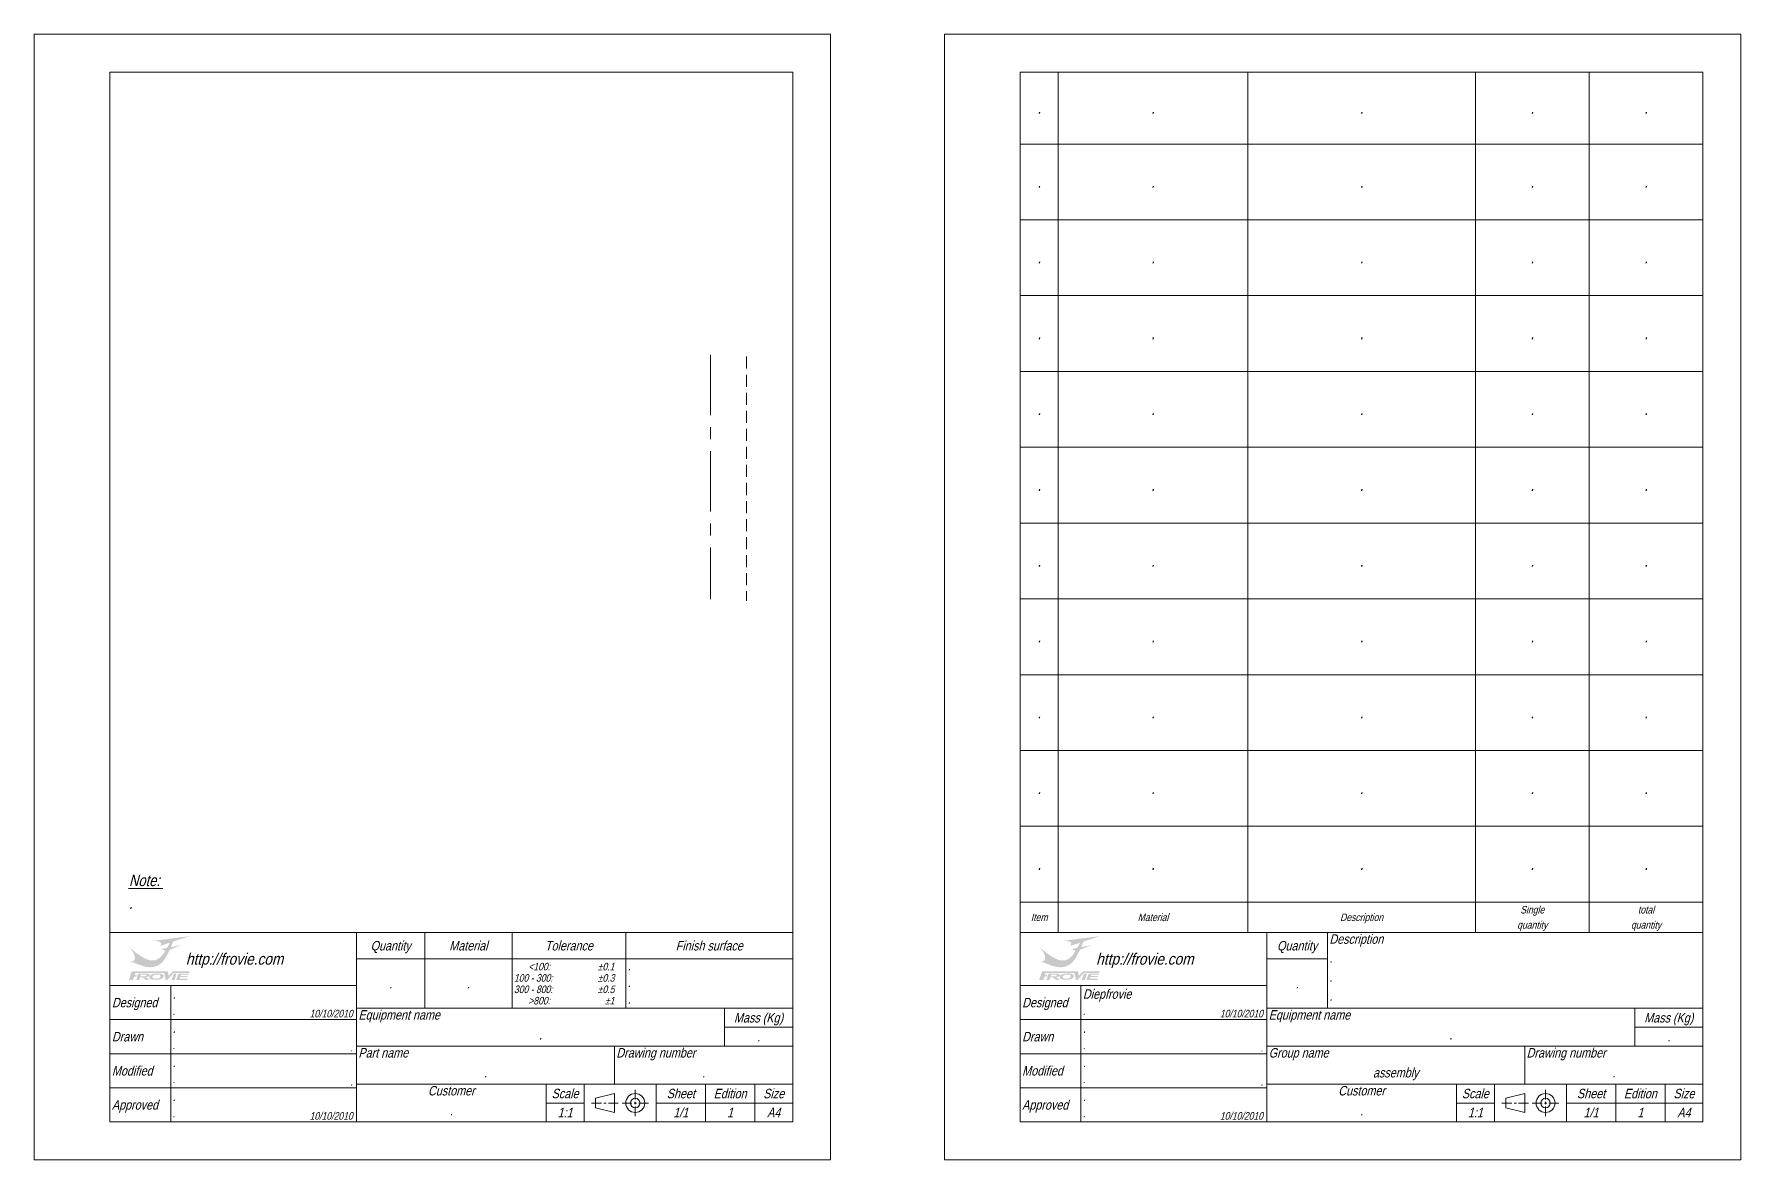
# Model space of a CAD drawing. Header units: centimetres. Extents: x 21 to 5229, y 51 to 4629.
# Drawn here: x 501.5 to 951.5, y 51.2 to 348.2 of the extents above; entities that cross this region are included whole.
import ezdxf
from ezdxf.enums import TextEntityAlignment as Align

# ---------------------------------------------------------------- set-up
doc = ezdxf.new("R2010")
doc.units = ezdxf.units.CM
doc.header["$LTSCALE"] = 0.5
doc.linetypes.add('CENTER', pattern=[50.8, 31.75, -6.35, 6.35, -6.35])
doc.linetypes.add('HIDDEN', pattern=[9.525, 6.35, -3.175])
doc.layers.get('0').update_dxf_attribs({"color": 9, "lineweight": 15})
doc.layers.get('Defpoints').update_dxf_attribs({"color": 9, "lineweight": 15})
for name, color, linetype, lineweight in [('Bill', 9, 'Continuous', 18), ('Namebox', 9, 'Continuous', 20), ('Notes', 4, 'Continuous', 20)]:
    doc.layers.add(name, color=color, linetype=linetype, lineweight=lineweight)
doc.styles.add('Capital', font='vnfonth.shx', dxfattribs={"width": 0.9, "oblique": 15})
doc.styles.add('Longhand', font='vnfont.shx', dxfattribs={"width": 0.85, "oblique": 15})

# ---------------------------------------------------------------- blocks, each defined once
blk = doc.blocks.new('A$C22B54562')
at = {"linetype": 'Continuous', "lineweight": 0, "true_color": 0x0000fe}
h = blk.add_hatch(color=5, dxfattribs=at)
edge = h.paths.add_edge_path()
edge.add_spline(control_points=[(138.5, 108), (139.6, 110.7), (141, 114.5), (142.9, 119.5), (142.9, 119.5), (142.9, 119.5), (145.2, 126), (145.2, 126), (145.2, 126), (145.2, 126), (200, 144), (200, 144), (200, 144), (200, 144), (78.3, 128.4), (78.3, 128.4), (78.3, 128.4), (78.3, 128.4), (84.4, 128.1), (84.4, 128.1), (84.4, 128.1), (89.1, 127.8), (92.8, 127.5), (95.6, 127), (95.6, 127), (101, 126.3), (104.3, 124.2), (105.5, 120.6), (105.5, 120.6), (106.4, 118.1), (105.6, 115.7), (103, 113.3), (103, 113.3), (102.2, 112.6), (101.3, 112), (100.3, 111.3), (100.3, 111.3), (100.3, 111.3), (99, 110.7), (99, 110.7), (99, 110.7), (99, 110.7), (134.8, 122.5), (134.8, 122.5), (134.8, 122.5), (134.8, 122.5), (125.3, 105.2), (125.3, 105.2), (125.3, 105.2), (125.3, 105.2), (105.3, 100.9), (105.3, 100.9), (105.3, 100.9), (109.9, 100.8), (113.5, 99.7), (116.1, 97.5), (116.1, 97.5), (117.5, 96.4), (118.3, 95.4), (118.6, 94.3), (118.6, 94.3), (114.9, 86.9), (109.9, 80.5), (103.9, 75), (103.9, 75), (100.9, 72.2), (98.2, 70.2), (96, 68.9), (96, 68.9), (93.4, 67.2), (90, 65.9), (85.9, 64.9), (85.9, 64.9), (77.5, 62.9), (69.5, 63.5), (61.7, 66.7), (61.7, 66.7), (53.9, 69.9), (46.3, 73.8), (38.8, 78.5), (38.8, 78.5), (38.8, 78.5), (30, 84.6), (30, 84.6), (30, 84.6), (16.3, 94.7), (6.5, 102.6), (0.7, 108.2), (0.7, 108.2), (4.1, 104.7), (7.5, 100.4), (10.8, 95.1), (10.8, 95.1), (13.1, 91.5), (14.8, 88.6), (15.8, 86.4), (15.8, 86.4), (17.3, 83.1), (18.2, 80.7), (18.6, 79.4), (18.6, 79.4), (19.9, 75), (19.9, 71.1), (18.9, 67.6), (18.9, 67.6), (17.8, 64.1), (15.2, 61.9), (11, 60.9), (11, 60.9), (9.7, 60.6), (8.3, 60.5), (6.9, 60.5), (6.9, 60.5), (6.9, 60.5), (5, 60.6), (5, 60.6), (5, 60.6), (5, 60.6), (29.6, 51.1), (29.6, 51.1), (29.6, 51.1), (36.9, 48.3), (43.4, 46.1), (49.2, 44.5), (49.2, 44.5), (53.7, 43.3), (57.7, 42.5), (61.4, 42.2), (61.4, 42.2), (64, 41.9), (67.4, 41.7), (71.4, 41.7), (71.4, 41.7), (77.3, 41.7), (83.6, 42.9), (90.3, 45.5), (90.3, 45.5), (95.5, 47.5), (100.3, 50.2), (104.6, 53.6), (104.6, 53.6), (107.9, 55.9), (111.3, 59.6), (115, 64.5), (115, 64.5), (117.3, 67.6), (119.5, 70.7), (121.5, 74.1), (121.5, 74.1), (123.1, 76.6), (127.4, 84.9), (134.4, 99), (134.4, 99), (134.4, 99), (171.1, 114.7), (171.1, 114.7), (171.1, 114.7), (171.1, 114.7), (138.5, 108), (138.5, 108)], knot_values=[0, 0, 0, 0, 0.025, 0.025, 0.025, 0.025, 0.05, 0.05, 0.05, 0.05, 0.075, 0.075, 0.075, 0.075, 0.1, 0.1, 0.1, 0.1, 0.125, 0.125, 0.125, 0.125, 0.15, 0.15, 0.15, 0.15, 0.175, 0.175, 0.175, 0.175, 0.2, 0.2, 0.2, 0.2, 0.225, 0.225, 0.225, 0.225, 0.25, 0.25, 0.25, 0.25, 0.275, 0.275, 0.275, 0.275, 0.3, 0.3, 0.3, 0.3, 0.325, 0.325, 0.325, 0.325, 0.35, 0.35, 0.35, 0.35, 0.375, 0.375, 0.375, 0.375, 0.4, 0.4, 0.4, 0.4, 0.425, 0.425, 0.425, 0.425, 0.45, 0.45, 0.45, 0.45, 0.475, 0.475, 0.475, 0.475, 0.5, 0.5, 0.5, 0.5, 0.525, 0.525, 0.525, 0.525, 0.55, 0.55, 0.55, 0.55, 0.575, 0.575, 0.575, 0.575, 0.6, 0.6, 0.6, 0.6, 0.625, 0.625, 0.625, 0.625, 0.65, 0.65, 0.65, 0.65, 0.675, 0.675, 0.675, 0.675, 0.7, 0.7, 0.7, 0.7, 0.725, 0.725, 0.725, 0.725, 0.75, 0.75, 0.75, 0.75, 0.775, 0.775, 0.775, 0.775, 0.8, 0.8, 0.8, 0.8, 0.825, 0.825, 0.825, 0.825, 0.85, 0.85, 0.85, 0.85, 0.875, 0.875, 0.875, 0.875, 0.9, 0.9, 0.9, 0.9, 0.925, 0.925, 0.925, 0.925, 0.95, 0.95, 0.95, 0.95, 0.975, 0.975, 0.975, 0.975, 1, 1, 1, 1], degree=3, periodic=0)
at = {"linetype": 'Continuous', "lineweight": 0, "true_color": 0xfe0000}
h = blk.add_hatch(color=1, dxfattribs=at)
edge = h.paths.add_edge_path()
edge.add_spline(control_points=[(138.7, 115.8), (138.7, 115.8), (143.5, 128), (143.5, 128), (143.5, 128), (143.5, 128), (173, 137.7), (173, 137.7), (173, 137.7), (173, 137.7), (99.9, 128.4), (99.9, 128.4), (99.9, 128.4), (104.6, 126.7), (107.3, 124.2), (108.1, 120.9), (108.1, 120.9), (108.5, 119.2), (108.3, 117.5), (107.7, 116), (107.7, 116), (128.5, 122.9), (139, 126.4), (139, 126.5), (139, 126.5), (134.8, 117.7), (129.7, 108.1), (123.8, 97.8), (123.8, 97.8), (117.8, 87.5), (113.3, 80.5), (110.2, 76.9), (110.2, 76.9), (106.3, 72.1), (101.4, 68.3), (95.7, 65.4), (95.7, 65.4), (88, 61.4), (79.9, 59.8), (71.3, 60.5), (71.3, 60.5), (63.3, 61.2), (52, 66), (37.5, 74.8), (37.5, 74.8), (33.1, 77.6), (28.5, 80.5), (23.8, 83.8), (23.8, 83.8), (23.8, 83.8), (18.3, 87.8), (18.3, 87.8), (18.3, 87.8), (18.3, 87.8), (20.8, 81.8), (20.8, 81.8), (20.8, 81.8), (22.4, 77.3), (23.2, 73.6), (23.1, 70.6), (23.1, 70.6), (23, 68.1), (22.1, 65.4), (20.2, 62.8), (20.2, 62.8), (19.3, 61.5), (18.4, 60.5), (17.5, 59.8), (17.5, 59.8), (17.5, 59.8), (19.9, 58.7), (19.9, 58.7), (19.9, 58.7), (22.7, 57.5), (27.1, 55.7), (33, 53.5), (33, 53.5), (38, 51.6), (41.5, 50.3), (43.2, 49.7), (43.2, 49.7), (46.6, 48.4), (49.8, 47.5), (52.9, 46.8), (52.9, 46.8), (60, 45.1), (66.6, 44.4), (72.7, 44.6), (72.7, 44.6), (85.6, 45.2), (96.8, 50.1), (106.3, 59.3), (106.3, 59.3), (112.8, 65.7), (119.4, 75.3), (126.1, 88.4), (126.1, 88.4), (130.5, 96.9), (134.7, 106), (138.7, 115.8)], knot_values=[0, 0, 0, 0, 0.04, 0.04, 0.04, 0.04, 0.08, 0.08, 0.08, 0.08, 0.12, 0.12, 0.12, 0.12, 0.16, 0.16, 0.16, 0.16, 0.2, 0.2, 0.2, 0.2, 0.24, 0.24, 0.24, 0.24, 0.28, 0.28, 0.28, 0.28, 0.32, 0.32, 0.32, 0.32, 0.36, 0.36, 0.36, 0.36, 0.4, 0.4, 0.4, 0.4, 0.44, 0.44, 0.44, 0.44, 0.48, 0.48, 0.48, 0.48, 0.52, 0.52, 0.52, 0.52, 0.56, 0.56, 0.56, 0.56, 0.6, 0.6, 0.6, 0.6, 0.64, 0.64, 0.64, 0.64, 0.68, 0.68, 0.68, 0.68, 0.72, 0.72, 0.72, 0.72, 0.76, 0.76, 0.76, 0.76, 0.8, 0.8, 0.8, 0.8, 0.84, 0.84, 0.84, 0.84, 0.88, 0.88, 0.88, 0.88, 0.92, 0.92, 0.92, 0.92, 0.96, 0.96, 0.96, 0.96, 1, 1, 1, 1], degree=3, periodic=0)
edge = h.paths.add_edge_path(flags=17)
edge.add_spline(control_points=[(120, 96.3), (120, 96.3), (123.8, 102.9), (123.8, 102.9), (123.8, 102.9), (123.8, 102.9), (113.9, 100.9), (113.9, 100.9), (113.9, 100.9), (116.2, 100.3), (117.9, 99.4), (119, 98.1), (119, 98.1), (119.5, 97.5), (119.9, 96.9), (120, 96.3)], knot_values=[0, 0, 0, 0, 0.25, 0.25, 0.25, 0.25, 0.5, 0.5, 0.5, 0.5, 0.75, 0.75, 0.75, 0.75, 1, 1, 1, 1], degree=3, periodic=0)
edge = h.paths.add_edge_path(flags=17)
edge.add_spline(control_points=[(137.4, 105.8), (137.4, 105.8), (152.1, 108.9), (152.1, 108.9), (152.1, 108.9), (152.1, 108.9), (135.7, 101.9), (135.7, 101.9), (135.7, 101.9), (135.7, 101.9), (137.4, 105.8), (137.4, 105.8)], knot_values=[0, 0, 0, 0, 0.333333, 0.333333, 0.333333, 0.333333, 0.666667, 0.666667, 0.666667, 0.666667, 1, 1, 1, 1], degree=3, periodic=0)
at = {"linetype": 'Continuous', "lineweight": 0, "true_color": 0x0000fe}
h = blk.add_hatch(color=5, dxfattribs=at)
edge = h.paths.add_edge_path()
edge.add_spline(control_points=[(198.1, 22.5), (198.1, 22.5), (199.9, 27.8), (199.9, 27.8), (199.9, 27.8), (199.9, 27.8), (144.1, 27.8), (144.1, 27.8), (144.1, 27.8), (144.1, 27.8), (131, 13.4), (131, 13.4), (131, 13.4), (131, 13.4), (127.9, 27.8), (127.9, 27.8), (127.9, 27.8), (127.9, 27.8), (9.2, 27.8), (9.2, 27.8), (9.2, 27.8), (9.2, 27.8), (0, 0), (0, 0), (0, 0), (0, 0), (13.5, 0), (13.5, 0), (13.5, 0), (13.5, 0), (16.9, 10.3), (16.9, 10.3), (16.9, 10.3), (16.9, 10.3), (23.9, 10.3), (23.9, 10.3), (23.9, 10.3), (23.9, 10.3), (25.9, 16), (25.9, 16), (25.9, 16), (25.9, 16), (18.9, 16), (18.9, 16), (18.9, 16), (18.9, 16), (21, 22.4), (21, 22.4), (21, 22.4), (21, 22.4), (116.1, 22.3), (116.1, 22.3), (116.1, 22.3), (116.1, 22.3), (120.8, 0), (120.8, 0), (120.8, 0), (120.8, 0), (126.5, 0), (126.5, 0), (126.5, 0), (126.5, 0), (146.8, 22.4), (146.8, 22.4), (146.8, 22.4), (146.8, 22.4), (198.1, 22.5), (198.1, 22.5)], knot_values=[0, 0, 0, 0, 0.058824, 0.058824, 0.058824, 0.058824, 0.117647, 0.117647, 0.117647, 0.117647, 0.176471, 0.176471, 0.176471, 0.176471, 0.235294, 0.235294, 0.235294, 0.235294, 0.294118, 0.294118, 0.294118, 0.294118, 0.352941, 0.352941, 0.352941, 0.352941, 0.411765, 0.411765, 0.411765, 0.411765, 0.470588, 0.470588, 0.470588, 0.470588, 0.529412, 0.529412, 0.529412, 0.529412, 0.588235, 0.588235, 0.588235, 0.588235, 0.647059, 0.647059, 0.647059, 0.647059, 0.705882, 0.705882, 0.705882, 0.705882, 0.764706, 0.764706, 0.764706, 0.764706, 0.823529, 0.823529, 0.823529, 0.823529, 0.882353, 0.882353, 0.882353, 0.882353, 0.941176, 0.941176, 0.941176, 0.941176, 1, 1, 1, 1], degree=3, periodic=0)
at = {"linetype": 'Continuous', "lineweight": 0, "true_color": 0xfe0000}
h = blk.add_hatch(color=1, dxfattribs=at)
edge = h.paths.add_edge_path()
edge.add_spline(control_points=[(23.9, 0), (23.9, 0), (30.8, 20.3), (30.8, 20.3), (30.8, 20.3), (30.8, 20.3), (51.1, 20.3), (51.1, 20.3), (51.1, 20.3), (56.2, 20.3), (59.9, 20.2), (62, 19.8), (62, 19.8), (64.2, 19.4), (65.9, 18.8), (67, 17.9), (67, 17.9), (68, 16.9), (68.4, 15.8), (68, 14.6), (68, 14.6), (67.5, 13.1), (66, 11.9), (63.5, 10.9), (63.5, 10.9), (61.1, 9.9), (57.7, 9.2), (53.4, 9), (53.4, 9), (55.3, 8.5), (56.9, 7.9), (58, 7.3), (58, 7.3), (59.2, 6.7), (60.6, 5.6), (62.4, 4), (62.4, 4), (62.4, 4), (66.9, 0), (66.9, 0), (66.9, 0), (66.9, 0), (55.4, 0), (55.4, 0), (55.4, 0), (55.4, 0), (49.9, 4.4), (49.9, 4.4), (49.9, 4.4), (47.9, 6), (46.6, 7), (45.8, 7.4), (45.8, 7.4), (45, 7.8), (44.1, 8.1), (43.2, 8.3), (43.2, 8.3), (42.2, 8.4), (40.6, 8.5), (38.4, 8.5), (38.4, 8.5), (38.4, 8.5), (36.4, 8.5), (36.4, 8.5), (36.4, 8.5), (36.4, 8.5), (33.6, 0), (33.6, 0), (33.6, 0), (33.6, 0), (23.9, 0), (23.9, 0)], knot_values=[0, 0, 0, 0, 0.055556, 0.055556, 0.055556, 0.055556, 0.111111, 0.111111, 0.111111, 0.111111, 0.166667, 0.166667, 0.166667, 0.166667, 0.222222, 0.222222, 0.222222, 0.222222, 0.277778, 0.277778, 0.277778, 0.277778, 0.333333, 0.333333, 0.333333, 0.333333, 0.388889, 0.388889, 0.388889, 0.388889, 0.444444, 0.444444, 0.444444, 0.444444, 0.5, 0.5, 0.5, 0.5, 0.555556, 0.555556, 0.555556, 0.555556, 0.611111, 0.611111, 0.611111, 0.611111, 0.666667, 0.666667, 0.666667, 0.666667, 0.722222, 0.722222, 0.722222, 0.722222, 0.777778, 0.777778, 0.777778, 0.777778, 0.833333, 0.833333, 0.833333, 0.833333, 0.888889, 0.888889, 0.888889, 0.888889, 0.944444, 0.944444, 0.944444, 0.944444, 1, 1, 1, 1], degree=3, periodic=0)
edge = h.paths.add_edge_path(flags=16)
edge.add_spline(control_points=[(37.5, 11.7), (37.5, 11.7), (44.7, 11.7), (44.7, 11.7), (44.7, 11.7), (49.3, 11.7), (52.2, 11.8), (53.4, 12), (53.4, 12), (54.6, 12.2), (55.6, 12.4), (56.4, 12.9), (56.4, 12.9), (57.2, 13.3), (57.7, 13.8), (57.9, 14.4), (57.9, 14.4), (58.2, 15.1), (57.9, 15.6), (57.2, 16), (57.2, 16), (56.5, 16.5), (55.4, 16.7), (53.8, 16.8), (53.8, 16.8), (53.1, 16.9), (50.7, 16.9), (46.8, 16.9), (46.8, 16.9), (46.8, 16.9), (39.3, 16.9), (39.3, 16.9), (39.3, 16.9), (39.3, 16.9), (37.5, 11.7), (37.5, 11.7)], knot_values=[0, 0, 0, 0, 0.111111, 0.111111, 0.111111, 0.111111, 0.222222, 0.222222, 0.222222, 0.222222, 0.333333, 0.333333, 0.333333, 0.333333, 0.444444, 0.444444, 0.444444, 0.444444, 0.555556, 0.555556, 0.555556, 0.555556, 0.666667, 0.666667, 0.666667, 0.666667, 0.777778, 0.777778, 0.777778, 0.777778, 0.888889, 0.888889, 0.888889, 0.888889, 1, 1, 1, 1], degree=3, periodic=0)
edge = h.paths.add_edge_path()
edge.add_spline(control_points=[(67.5, 10.4), (68.2, 12.5), (69.5, 14.2), (71.4, 15.6), (71.4, 15.6), (72.9, 16.7), (74.7, 17.6), (76.8, 18.4), (76.8, 18.4), (79, 19.2), (81.2, 19.8), (83.6, 20.2), (83.6, 20.2), (86.8, 20.8), (90.3, 21), (94.2, 21), (94.2, 21), (101.3, 21), (106.6, 20.1), (110.2, 18.3), (110.2, 18.3), (113.8, 16.4), (115, 13.8), (113.9, 10.5), (113.9, 10.5), (112.8, 7.2), (109.9, 4.6), (105, 2.8), (105, 2.8), (100.2, 0.9), (94.3, 0), (87.3, 0), (87.3, 0), (80.2, 0), (74.8, 0.9), (71.2, 2.8), (71.2, 2.8), (67.6, 4.6), (66.4, 7.2), (67.5, 10.4)], knot_values=[0, 0, 0, 0, 0.1, 0.1, 0.1, 0.1, 0.2, 0.2, 0.2, 0.2, 0.3, 0.3, 0.3, 0.3, 0.4, 0.4, 0.4, 0.4, 0.5, 0.5, 0.5, 0.5, 0.6, 0.6, 0.6, 0.6, 0.7, 0.7, 0.7, 0.7, 0.8, 0.8, 0.8, 0.8, 0.9, 0.9, 0.9, 0.9, 1, 1, 1, 1], degree=3, periodic=0)
edge = h.paths.add_edge_path(flags=16)
edge.add_spline(control_points=[(77.5, 10.5), (76.7, 8.2), (77.4, 6.5), (79.5, 5.3), (79.5, 5.3), (81.6, 4.1), (84.6, 3.5), (88.4, 3.5), (88.4, 3.5), (92.3, 3.5), (95.6, 4.1), (98.5, 5.3), (98.5, 5.3), (101.3, 6.5), (103.2, 8.2), (104, 10.6), (104, 10.6), (104.8, 12.9), (104.1, 14.7), (102.1, 15.8), (102.1, 15.8), (100.1, 17), (97.1, 17.5), (93.1, 17.5), (93.1, 17.5), (89.1, 17.5), (85.7, 16.9), (82.9, 15.8), (82.9, 15.8), (80.1, 14.6), (78.3, 12.9), (77.5, 10.5)], knot_values=[0, 0, 0, 0, 0.125, 0.125, 0.125, 0.125, 0.25, 0.25, 0.25, 0.25, 0.375, 0.375, 0.375, 0.375, 0.5, 0.5, 0.5, 0.5, 0.625, 0.625, 0.625, 0.625, 0.75, 0.75, 0.75, 0.75, 0.875, 0.875, 0.875, 0.875, 1, 1, 1, 1], degree=3, periodic=0)
edge = h.paths.add_edge_path()
edge.add_spline(control_points=[(140.7, 0), (140.7, 0), (147.6, 20.4), (147.6, 20.4), (147.6, 20.4), (147.6, 20.4), (157.2, 20.4), (157.2, 20.4), (157.2, 20.4), (157.2, 20.4), (150.4, 0), (150.4, 0), (150.4, 0), (150.4, 0), (140.7, 0), (140.7, 0)], knot_values=[0, 0, 0, 0, 0.25, 0.25, 0.25, 0.25, 0.5, 0.5, 0.5, 0.5, 0.75, 0.75, 0.75, 0.75, 1, 1, 1, 1], degree=3, periodic=0)
edge = h.paths.add_edge_path()
edge.add_spline(control_points=[(155.8, 0), (155.8, 0), (162.7, 20.3), (162.7, 20.3), (162.7, 20.3), (162.7, 20.3), (198.1, 20.3), (198.1, 20.3), (198.1, 20.3), (198.1, 20.3), (197, 16.9), (197, 16.9), (197, 16.9), (197, 16.9), (171.2, 16.9), (171.2, 16.9), (171.2, 16.9), (171.2, 16.9), (169.7, 12.4), (169.7, 12.4), (169.7, 12.4), (169.7, 12.4), (193.7, 12.4), (193.7, 12.4), (193.7, 12.4), (193.7, 12.4), (192.5, 9), (192.5, 9), (192.5, 9), (192.5, 9), (168.5, 9), (168.5, 9), (168.5, 9), (168.5, 9), (166.6, 3.4), (166.6, 3.4), (166.6, 3.4), (166.6, 3.4), (193.4, 3.4), (193.4, 3.4), (193.4, 3.4), (193.4, 3.4), (192.2, 0), (192.2, 0), (192.2, 0), (192.2, 0), (155.8, 0), (155.8, 0)], knot_values=[0, 0, 0, 0, 0.083333, 0.083333, 0.083333, 0.083333, 0.166667, 0.166667, 0.166667, 0.166667, 0.25, 0.25, 0.25, 0.25, 0.333333, 0.333333, 0.333333, 0.333333, 0.416667, 0.416667, 0.416667, 0.416667, 0.5, 0.5, 0.5, 0.5, 0.583333, 0.583333, 0.583333, 0.583333, 0.666667, 0.666667, 0.666667, 0.666667, 0.75, 0.75, 0.75, 0.75, 0.833333, 0.833333, 0.833333, 0.833333, 0.916667, 0.916667, 0.916667, 0.916667, 1, 1, 1, 1], degree=3, periodic=0)

msp = doc.modelspace()

# ---------------------------------------------------------------- linework, layer by layer
at = {"color": 1, "linetype": 'CENTER'}
msp.add_line((679.8118, 263.5945), (679.8118, 199.158), dxfattribs=at)
at = {"color": 8, "linetype": 'HIDDEN'}
msp.add_line((689.3474, 263.1407), (689.3474, 198.7042), dxfattribs=at)
at = {"color": 7, "ltscale": 5}
for points in [[(521.4927, 61.2231), (701.4927, 61.2231), (701.4927, 338.2231), (521.4927, 338.2231)], [(761.4927, 61.2231), (941.4927, 61.2231), (941.4927, 338.2231), (761.4927, 338.2231)]]:
    msp.add_lwpolyline(points, close=True, dxfattribs=at)
at = {"layer": 'Bill', "color": 9}
for p, q in [((771.4927, 111.2231), (771.4927, 338.2231)), ((821.4927, 111.2231), (821.4927, 338.2231)), ((881.4927, 111.2231), (881.4927, 338.2231)), ((911.4927, 111.2231), (911.4927, 338.2231))]:
    msp.add_line(p, q, dxfattribs=at)
at = {"layer": 'Defpoints', "ltscale": 0.5}
for points in [[(711.4927, 51.2231), (711.4927, 348.2231), (501.4927, 348.2231), (501.4927, 51.2231)], [(951.4927, 51.2231), (951.4927, 348.2231), (741.4927, 348.2231), (741.4927, 51.2231)]]:
    msp.add_lwpolyline(points, close=True, dxfattribs=at)
at = {"layer": 'Namebox', "color": 5}
for p, q in [((761.4927, 319.2231), (941.4927, 319.2231)), ((761.4927, 299.2231), (941.4927, 299.2231)), ((761.4927, 279.2231), (941.4927, 279.2231)), ((761.4927, 259.2231), (941.4927, 259.2231)), ((761.4927, 239.2231), (941.4927, 239.2231)), ((761.4927, 219.2231), (941.4927, 219.2231)), ((761.4927, 199.2231), (941.4927, 199.2231)), ((761.4927, 179.2231), (941.4927, 179.2231)), ((761.4927, 159.2231), (941.4927, 159.2231)), ((761.4927, 139.2231), (941.4927, 139.2231)), ((604.4927, 91.2231), (604.4927, 111.2231)), ((627.4927, 91.2231), (627.4927, 111.2231)), ((657.4927, 91.2231), (657.4927, 111.2231)), ((586.4927, 104.2231), (701.4927, 104.2231)), ((826.4927, 104.2231), (842.4927, 104.2231)), ((537.4927, 97.2231), (537.4927, 61.2231)), ((777.4927, 97.2231), (777.4927, 61.2231)), ((521.4927, 88.2231), (586.4927, 88.2231)), ((683.4927, 86.2231), (701.4927, 86.2231)), ((761.4927, 88.2231), (826.4927, 88.2231)), ((923.4927, 86.2231), (941.4927, 86.2231)), ((683.4927, 81.2231), (586.4927, 81.2231)), ((654.4927, 71.2231), (654.4927, 81.2231)), ((923.4927, 81.2231), (826.4927, 81.2231)), ((894.4927, 71.2231), (894.4927, 81.2231)), ((521.4927, 79.2231), (586.4927, 79.2231)), ((761.4927, 79.2231), (826.4927, 79.2231)), ((521.4927, 70.2231), (586.4927, 70.2231)), ((761.4927, 70.2231), (826.4927, 70.2231)), ((636.4927, 66.2231), (646.4927, 66.2231)), ((665.4927, 66.2231), (701.4927, 66.2231)), ((876.4927, 66.2231), (886.4927, 66.2231)), ((905.4927, 66.2231), (941.4927, 66.2231))]:
    msp.add_line(p, q, dxfattribs=at)
at = {"layer": 'Namebox', "color": 7, "ltscale": 0.5}
msp.add_line((761.4927, 119.2231), (941.4927, 119.2231), dxfattribs=at)
at = {"layer": 'Namebox', "color": 7}
for p, q in [((586.4927, 61.2231), (586.4927, 111.2231)), ((826.4927, 61.2231), (826.4927, 111.2231)), ((842.4927, 91.2231), (842.4927, 111.2231)), ((521.4927, 97.2231), (586.4927, 97.2231)), ((761.4927, 97.2231), (826.4927, 97.2231)), ((701.4927, 91.2231), (586.4927, 91.2231)), ((683.4927, 91.2231), (683.4927, 81.2231)), ((941.4927, 91.2231), (826.4927, 91.2231)), ((923.4927, 91.2231), (923.4927, 81.2231)), ((683.4927, 81.2231), (701.4927, 81.2231)), ((923.4927, 81.2231), (941.4927, 81.2231)), ((701.4927, 71.2231), (586.4927, 71.2231)), ((636.4927, 71.2231), (636.4927, 61.2231)), ((646.4927, 71.2231), (646.4927, 61.2231)), ((665.4927, 71.2231), (665.4927, 61.2231)), ((678.4927, 71.2231), (678.4927, 61.2231)), ((691.4927, 71.2231), (691.4927, 61.2231)), ((941.4927, 71.2231), (826.4927, 71.2231)), ((876.4927, 71.2231), (876.4927, 61.2231)), ((886.4927, 71.2231), (886.4927, 61.2231)), ((905.4927, 71.2231), (905.4927, 61.2231)), ((918.4927, 71.2231), (918.4927, 61.2231)), ((931.4927, 71.2231), (931.4927, 61.2231))]:
    msp.add_line(p, q, dxfattribs=at)
at = {"layer": 'Namebox'}
for p, q in [((649.4927, 67.4731), (654.4927, 68.7231)), ((654.4927, 63.7231), (654.4927, 68.7231)), ((889.4927, 67.4731), (894.4927, 68.7231)), ((894.4927, 63.7231), (894.4927, 68.7231)), ((649.4927, 64.9731), (649.4927, 67.4731)), ((649.4927, 64.9731), (654.4927, 63.7231)), ((889.4927, 64.9731), (889.4927, 67.4731)), ((889.4927, 64.9731), (894.4927, 63.7231))]:
    msp.add_line(p, q, dxfattribs=at)
at = {"layer": 'Namebox', "color": 1}
for p, q in [((659.9927, 67.1231), (659.9927, 69.7231)), ((899.9927, 67.1231), (899.9927, 69.7231)), ((648.4927, 66.2231), (651.0927, 66.2231)), ((651.6927, 66.2231), (652.2927, 66.2231)), ((652.8927, 66.2231), (655.4927, 66.2231)), ((656.4927, 66.2231), (659.0927, 66.2231)), ((659.6927, 66.2231), (660.2927, 66.2231)), ((659.9927, 65.9231), (659.9927, 66.5231)), ((659.9927, 62.7231), (659.9927, 65.3231)), ((660.8927, 66.2231), (663.4927, 66.2231)), ((888.4927, 66.2231), (891.0927, 66.2231)), ((891.6927, 66.2231), (892.2927, 66.2231)), ((892.8927, 66.2231), (895.4927, 66.2231)), ((896.4927, 66.2231), (899.0927, 66.2231)), ((899.6927, 66.2231), (900.2927, 66.2231)), ((899.9927, 65.9231), (899.9927, 66.5231)), ((899.9927, 62.7231), (899.9927, 65.3231)), ((900.8927, 66.2231), (903.4927, 66.2231))]:
    msp.add_line(p, q, dxfattribs=at)
at = {"layer": 'Namebox', "color": 7, "ltscale": 0.5}
for points in [[(521.4927, 111.2231), (701.4927, 111.2231), (701.4927, 61.2231), (521.4927, 61.2231)], [(761.4927, 111.2231), (941.4927, 111.2231), (941.4927, 61.2231), (761.4927, 61.2231)]]:
    msp.add_lwpolyline(points, close=True, dxfattribs=at)
at = {"layer": 'Namebox'}
for centre, radius in [((659.9927, 66.2231), 2.5), ((899.9927, 66.2231), 2.5), ((659.9927, 66.2231), 1.25), ((899.9927, 66.2231), 1.25)]:
    msp.add_circle(centre, radius, dxfattribs=at)

# ---------------------------------------------------------------- block references
at = {"linetype": 'Continuous', "lineweight": 0}
for p, xscale, yscale, zscale in [((526.4927, 98.7231), 0.07999999999998408, 0.07999999999998408, 0.07999999999998408), ((766.4927, 98.7231), 0.08000000000174623, 0.07999999999992724, 0.08000000000000002)]:
    msp.add_blockref('A$C22B54562', p, dxfattribs=dict(at, xscale=xscale, yscale=yscale, zscale=zscale))

# ---------------------------------------------------------------- texts
at = {"color": 10, "style": 'Longhand', "oblique": 15, "width": 0.85}
for s, p in [('±0.1', (654.4927, 102.2231)), ('±0.3', (654.4927, 99.2231)), ('±0.5', (654.4927, 96.2231)), ('±1', (654.4927, 93.2231))]:
    msp.add_text(s, height=2, dxfattribs=at).set_placement(p, align=Align.MIDDLE_RIGHT)
at = {"layer": 'Bill', "color": 4, "oblique": 15}
for s, height, style, width, p in [('.', 3, 'Longhand', 0.9, (766.4927, 328.7231)), ('.', 3, 'Longhand', 0.9, (796.4927, 328.7231)), ('.', 3, 'Longhand', 0.9, (851.4927, 328.7231)), ('.', 3, 'Longhand', 0.9, (896.4927, 328.7231)), ('.', 3, 'Longhand', 0.9, (926.4927, 328.7231)), ('.', 3, 'Longhand', 0.9, (766.4927, 309.2231)), ('.', 3, 'Longhand', 0.9, (796.4927, 309.2231)), ('.', 3, 'Longhand', 0.9, (851.4927, 309.2231)), ('.', 3, 'Longhand', 0.9, (896.4927, 309.2231)), ('.', 3, 'Longhand', 0.9, (926.4927, 309.2231)), ('.', 3, 'Longhand', 0.9, (766.4927, 289.2231)), ('.', 3, 'Longhand', 0.9, (796.4927, 289.2231)), ('.', 3, 'Longhand', 0.9, (851.4927, 289.2231)), ('.', 3, 'Longhand', 0.9, (896.4927, 289.2231)), ('.', 3, 'Longhand', 0.9, (926.4927, 289.2231)), ('.', 3, 'Longhand', 0.9, (766.4927, 269.2231)), ('.', 3, 'Longhand', 0.9, (796.4927, 269.2231)), ('.', 3, 'Longhand', 0.9, (851.4927, 269.2231)), ('.', 3, 'Longhand', 0.9, (896.4927, 269.2231)), ('.', 3, 'Longhand', 0.9, (926.4927, 269.2231)), ('.', 3, 'Longhand', 0.9, (766.4927, 249.2231)), ('.', 3, 'Longhand', 0.9, (796.4927, 249.2231)), ('.', 3, 'Longhand', 0.9, (851.4927, 249.2231)), ('.', 3, 'Longhand', 0.9, (896.4927, 249.2231)), ('.', 3, 'Longhand', 0.9, (926.4927, 249.2231)), ('.', 3, 'Longhand', 0.9, (766.4927, 229.2231)), ('.', 3, 'Longhand', 0.9, (796.4927, 229.2231)), ('.', 3, 'Longhand', 0.9, (851.4927, 229.2231)), ('.', 3, 'Longhand', 0.9, (896.4927, 229.2231)), ('.', 3, 'Longhand', 0.9, (926.4927, 229.2231)), ('.', 3, 'Longhand', 0.9, (766.4927, 209.2231)), ('.', 3, 'Longhand', 0.9, (796.4927, 209.2231)), ('.', 3, 'Longhand', 0.9, (851.4927, 209.2231)), ('.', 3, 'Longhand', 0.9, (896.4927, 209.2231)), ('.', 3, 'Longhand', 0.9, (926.4927, 209.2231)), ('.', 3, 'Longhand', 0.9, (766.4927, 189.2231)), ('.', 3, 'Longhand', 0.9, (796.4927, 189.2231)), ('.', 3, 'Longhand', 0.9, (851.4927, 189.2231)), ('.', 3, 'Longhand', 0.9, (896.4927, 189.2231)), ('.', 3, 'Longhand', 0.9, (926.4927, 189.2231)), ('.', 3, 'Longhand', 0.9, (766.4927, 169.2231)), ('.', 3, 'Longhand', 0.9, (796.4927, 169.2231)), ('.', 3, 'Longhand', 0.9, (851.4927, 169.2231)), ('.', 3, 'Longhand', 0.9, (896.4927, 169.2231)), ('.', 3, 'Longhand', 0.9, (926.4927, 169.2231)), ('.', 3, 'Longhand', 0.9, (766.4927, 149.2231)), ('.', 3, 'Longhand', 0.9, (796.4927, 149.2231)), ('.', 3, 'Longhand', 0.9, (851.4927, 149.2231)), ('.', 3, 'Longhand', 0.9, (896.4927, 149.2231)), ('.', 3, 'Longhand', 0.9, (926.4927, 149.2231)), ('.', 3, 'Longhand', 0.9, (766.4927, 129.2231)), ('.', 3, 'Longhand', 0.9, (796.4927, 129.2231)), ('.', 3, 'Longhand', 0.9, (851.4927, 129.2231)), ('.', 3, 'Longhand', 0.9, (896.4927, 129.2231)), ('.', 3, 'Longhand', 0.9, (926.4927, 129.2231)), ('Single', 2, 'Capital', 0.85, (896.4927, 117.2231)), ('total', 2, 'Capital', 0.85, (926.4927, 117.2231)), ('Item', 2, 'Capital', 0.85, (766.4927, 115.2231)), ('Material', 2, 'Capital', 0.85, (796.4927, 115.2231)), ('Description', 2, 'Capital', 0.85, (851.4927, 115.2231)), ('quantity', 2, 'Capital', 0.85, (896.4927, 113.2231)), ('quantity', 2, 'Capital', 0.85, (926.4927, 113.2231))]:
    msp.add_text(s, height=height, dxfattribs=dict(at, style=style, width=width)).set_placement(p, align=Align.MIDDLE_CENTER)
at = {"layer": 'Bill', "color": 4, "style": 'Longhand', "oblique": 15, "width": 0.9}
for p in [(541.4927, 104.2231), (781.4927, 104.2231)]:
    msp.add_text('http://frovie.com', height=3, dxfattribs=at).set_placement(p, align=Align.MIDDLE_LEFT)
at = {"layer": 'Namebox', "color": 4, "style": 'Longhand', "oblique": 15, "width": 0.85}
for s, p in [('Quantity', (595.4927, 107.7231)), ('Material', (615.9927, 107.7231)), ('Tolerance', (642.4927, 107.7231)), ('Finish surface', (679.4927, 107.7231)), ('Quantity', (834.4927, 107.7231)), ('Mass (Kg)', (692.4927, 88.7231)), ('Mass (Kg)', (932.4927, 88.7231)), ('Scale', (641.4927, 68.7231)), ('Sheet', (671.9927, 68.7231)), ('Edition', (684.9927, 68.7231)), ('Size', (696.4927, 68.7231)), ('Scale', (881.4927, 68.7231)), ('Sheet', (911.9927, 68.7231)), ('Edition', (924.9927, 68.7231)), ('Size', (936.4927, 68.7231))]:
    msp.add_text(s, height=2.5, dxfattribs=at).set_placement(p, align=Align.MIDDLE_CENTER)
for s, p in [('Description', (842.9927, 110.7231)), ('.', (842.9927, 105.7231)), ('.', (842.9927, 100.7231)), ('Equipment name', (586.9927, 90.7231)), ('Equipment name', (826.9927, 90.7231)), ('.', (842.9927, 95.7231)), ('Part name', (586.9927, 80.7231)), ('Drawing number', (654.9927, 80.7231)), ('Group name', (826.9927, 80.7231)), ('Drawing number', (894.9927, 80.7231))]:
    msp.add_text(s, height=2.5, dxfattribs=at).set_placement(p, align=Align.TOP_LEFT)
at = {"layer": 'Namebox', "color": 10, "style": 'Longhand', "oblique": 15, "width": 0.85}
for s, height, p in [('100 - 300:', 2, (627.9927, 99.2231)), ('      <100:', 2, (627.9927, 102.2231)), ('300 - 800:', 2, (627.9927, 96.2231)), ('Diepfrovie', 2.5, (777.9927, 94.9731)), ('.', 2.5, (537.9927, 94.9731)), ('      >800:', 2, (627.9927, 93.2231)), ('.', 2.5, (537.9927, 85.9731)), ('.', 2.5, (777.9927, 85.9731)), ('.', 2.5, (537.9927, 76.9731)), ('.', 2.5, (777.9927, 76.9731)), ('.', 2.5, (537.9927, 67.9731)), ('.', 2.5, (777.9927, 67.9731))]:
    msp.add_text(s, height=height, dxfattribs=at).set_placement(p, align=Align.MIDDLE_LEFT)
for s, height, p in [(':     ', 2, (638.2253, 99.4434)), ('.', 2.5, (595.4927, 97.7231)), ('.', 2.5, (615.9927, 97.7231)), (':     ', 2, (638.1997, 96.4223)), ('.', 2.5, (834.4927, 97.7231)), ('.', 2.5, (692.4927, 83.7231)), ('.', 2.5, (932.4927, 83.7231)), ('1:1', 2.5, (641.4927, 63.7231)), ('1/1', 2.5, (671.9927, 63.7231)), ('1', 2.5, (684.9927, 63.7231)), ('A4', 2.5, (696.4927, 63.7231)), ('1:1', 2.5, (881.4927, 63.7231)), ('1/1', 2.5, (911.9927, 63.7231)), ('1', 2.5, (924.9927, 63.7231)), ('A4', 2.5, (936.4927, 63.7231))]:
    msp.add_text(s, height=height, dxfattribs=at).set_placement(p, align=Align.MIDDLE_CENTER)
for p in [(657.9927, 103.7231), (657.9927, 99.3231), (657.9927, 94.9231)]:
    msp.add_text('.', height=2.5, dxfattribs=at).set_placement(p, align=Align.TOP_LEFT)
at = {"layer": 'Namebox', "color": 4, "style": 'Longhand', "oblique": 15, "width": 0.85}
for s, height, p in [('Designed', 2.5, (521.9927, 92.7231)), ('Designed', 2.5, (761.9927, 92.7231)), ('.', 2, (537.9927, 90.4731)), ('.', 2, (777.9927, 90.4731)), ('Drawn', 2.5, (521.9927, 83.7231)), ('Drawn', 2.5, (761.9927, 83.7231)), ('.', 2, (537.9927, 81.4731)), ('.', 2, (777.9927, 81.4731)), ('Modified', 2.5, (521.9927, 74.7231)), ('Modified', 2.5, (761.9927, 74.7231)), ('.', 2, (537.9927, 72.4731)), ('.', 2, (777.9927, 72.4731)), ('Approved', 2.5, (521.9927, 65.7231)), ('Approved', 2.5, (761.9927, 65.7231)), ('.', 2, (537.9927, 63.4731)), ('.', 2, (777.9927, 63.4731))]:
    msp.add_text(s, height=height, dxfattribs=at).set_placement(p, align=Align.MIDDLE_LEFT)
for s, p in [('10/10/2010', (585.4927, 88.2231)), ('10/10/2010', (825.4927, 88.2231)), ('.', (585.4927, 79.2231)), ('.', (825.4927, 79.2231)), ('.', (585.4927, 70.2231)), ('.', (825.4927, 70.2231)), ('10/10/2010', (585.4927, 61.2231)), ('10/10/2010', (825.4927, 61.2231))]:
    msp.add_text(s, height=2, dxfattribs=at).set_placement(p, align=Align.BOTTOM_RIGHT)
at = {"layer": 'Namebox', "color": 10, "style": 'Capital', "oblique": 15, "width": 0.85}
for s, p in [('.', (634.9927, 82.2231)), ('.', (874.9927, 82.2231)), ('.', (620.4927, 72.2231)), ('.', (677.9927, 72.2231)), ('assembly', (860.4927, 72.2231)), ('.', (917.9927, 72.2231))]:
    msp.add_text(s, height=2.5, dxfattribs=at).set_placement(p, align=Align.BOTTOM_CENTER)
at = {"layer": 'Namebox', "color": 4, "style": 'Longhand', "oblique": 15, "width": 0.85}
for p in [(611.4927, 70.7231), (851.4927, 70.7231)]:
    msp.add_text('Customer', height=2.5, dxfattribs=at).set_placement(p, align=Align.TOP_CENTER)
at = {"layer": 'Namebox', "color": 6, "style": 'Capital', "oblique": 15, "width": 0.85}
for p in [(611.4927, 62.2231), (851.4927, 62.2231)]:
    msp.add_text('.', height=2.5, dxfattribs=at).set_placement(p, align=Align.BOTTOM_CENTER)
at = {"layer": 'Notes', "color": 4, "oblique": 15, "width": 0.85}
for s, style, p in [('%%uNote: ', 'Capital', (526.4927, 124.9443)), ('.', 'Longhand', (526.4927, 118.9443))]:
    msp.add_text(s, height=3, dxfattribs=dict(at, style=style)).set_placement(p, align=Align.MIDDLE_LEFT)

doc.saveas('drawing.dxf')
